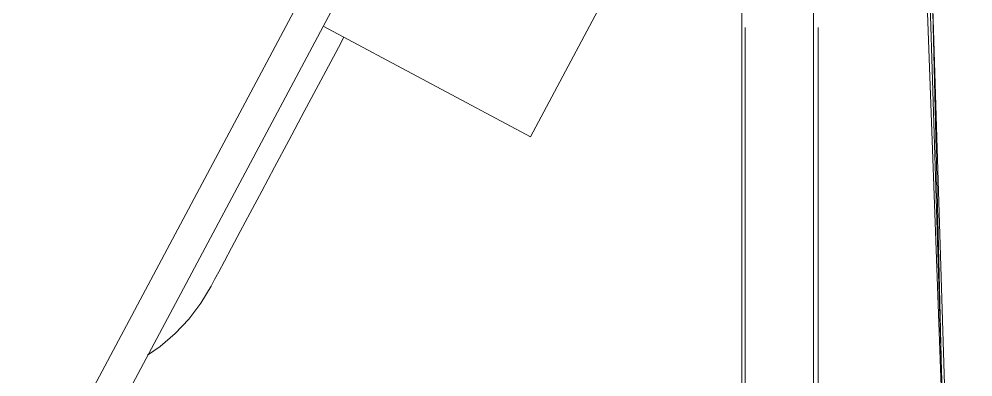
# Model space of a CAD drawing. Header units: millimetres. Extents: x 3 to 592, y 5 to 207.
# Drawn here: x 138.57 to 144.21, y 37.29 to 39.4 of the extents above; entities that cross this region are included whole.
import ezdxf

# ---------------------------------------------------------------- set-up
doc = ezdxf.new("R2010")
doc.units = ezdxf.units.MM

msp = doc.modelspace()

# ---------------------------------------------------------------- linework, layer by layer
at = {"color": 7, "lineweight": 0}
for points in [[(144.206207, 43.606085), (141.591418, 38.704591)], [(144.206207, 43.606085), (141.591418, 38.704591)], [(142.839722, 39.722778), (142.839722, 39.193611), (142.839722, 38.664444), (142.839722, 38.1), (142.839722, 37.570833), (142.839722, 37.006389), (142.839722, 36.441944), (142.839722, 35.8775), (142.839722, 35.348333), (142.839722, 34.783889), (142.839722, 34.219444), (142.839722, 33.655)], [(143.263056, 39.722778), (143.263056, 39.193611), (143.263056, 38.664444), (143.263056, 38.1), (143.263056, 37.570833), (143.263056, 37.006389), (143.263056, 36.441944), (143.263056, 35.8775), (143.263056, 35.348333), (143.263056, 34.783889), (143.263056, 34.219444), (143.263056, 33.655)], [(140.320748, 39.686759), (138.036864, 35.405801)], [(140.320748, 39.686759), (138.036864, 35.405801)], [(140.539082, 39.682914), (138.208632, 35.314114)], [(140.539082, 39.682914), (138.208632, 35.314114)], [(143.933333, 39.546389), (144.039167, 36.688889)], [(143.951784, 39.549387), (144.040684, 36.691182)], [(143.951784, 39.549387), (144.040684, 36.691182)], [(143.951784, 39.549387), (144.040684, 36.691182)], [(143.951784, 39.549387), (144.040684, 36.691182)], [(143.969705, 39.462428), (144.058605, 36.604222)], [(143.969705, 39.462428), (144.058605, 36.604222)], [(143.969705, 39.462428), (144.058605, 36.604222)], [(143.969705, 39.462428), (144.058605, 36.604222)], [(143.968611, 39.440556), (144.039167, 36.583056)], [(141.591242, 38.704414), (140.365692, 39.358111)], [(141.591242, 38.704414), (140.365692, 39.358111)], [(142.860219, 39.350421), (142.860219, 39.215307), (142.860219, 38.671676), (142.860219, 38.124165), (142.860219, 37.573479), (142.860219, 37.019971), (142.860219, 36.465051), (142.860219, 35.908721), (142.860219, 35.352037), (142.860219, 34.795354), (142.860219, 34.239729), (142.860219, 33.685868)], [(142.860219, 39.350421), (142.860219, 39.215307), (142.860219, 38.671676), (142.860219, 38.124165), (142.860219, 37.573479), (142.860219, 37.019971), (142.860219, 36.465051), (142.860219, 35.908721), (142.860219, 35.352037), (142.860219, 34.795354), (142.860219, 34.239729), (142.860219, 33.685868)], [(142.860219, 39.350421), (142.860219, 39.215307), (142.860219, 38.671676), (142.860219, 38.124165), (142.860219, 37.573479), (142.860219, 37.019971), (142.860219, 36.465051), (142.860219, 35.908721), (142.860219, 35.352037), (142.860219, 34.795354), (142.860219, 34.239729), (142.860219, 33.685868)], [(142.860219, 39.350421), (142.860219, 39.215307), (142.860219, 38.671676), (142.860219, 38.124165), (142.860219, 37.573479), (142.860219, 37.019971), (142.860219, 36.465051), (142.860219, 35.908721), (142.860219, 35.352037), (142.860219, 34.795354), (142.860219, 34.239729), (142.860219, 33.685868)], [(143.290784, 39.350421), (143.290784, 39.215307), (143.290784, 38.671676), (143.290784, 38.124165), (143.290784, 37.573479), (143.290784, 37.019971), (143.290784, 36.465051), (143.290784, 35.908721), (143.290784, 35.352037), (143.290784, 34.795354), (143.290784, 34.239729), (143.290784, 33.685868)], [(143.290784, 39.350421), (143.290784, 39.215307), (143.290784, 38.671676), (143.290784, 38.124165), (143.290784, 37.573479), (143.290784, 37.019971), (143.290784, 36.465051), (143.290784, 35.908721), (143.290784, 35.352037), (143.290784, 34.795354), (143.290784, 34.239729), (143.290784, 33.685868)], [(143.290784, 39.350421), (143.290784, 39.215307), (143.290784, 38.671676), (143.290784, 38.124165), (143.290784, 37.573479), (143.290784, 37.019971), (143.290784, 36.465051), (143.290784, 35.908721), (143.290784, 35.352037), (143.290784, 34.795354), (143.290784, 34.239729), (143.290784, 33.685868)], [(143.290784, 39.350421), (143.290784, 39.215307), (143.290784, 38.671676), (143.290784, 38.124165), (143.290784, 37.573479), (143.290784, 37.019971), (143.290784, 36.465051), (143.290784, 35.908721), (143.290784, 35.352037), (143.290784, 34.795354), (143.290784, 34.239729), (143.290784, 33.685868)], [(140.488352, 39.292777), (140.455897, 39.231746), (140.351475, 39.036307), (140.253755, 38.852863)], [(140.488352, 39.292777), (140.455897, 39.231746), (140.351475, 39.036307), (140.253755, 38.852863)], [(140.253649, 38.852792), (140.162633, 38.682401), (140.079024, 38.525415), (140.003177, 38.382892), (139.935091, 38.25554), (139.875472, 38.143709), (139.824319, 38.047754), (139.781986, 37.968379), (139.748472, 37.905937), (139.724483, 37.860781), (139.709666, 37.832912), (139.704022, 37.822329)], [(140.253649, 38.852792), (140.162633, 38.682401), (140.079024, 38.525415), (140.003177, 38.382892), (139.935091, 38.25554), (139.875472, 38.143709), (139.824319, 38.047754), (139.781986, 37.968379), (139.748472, 37.905937), (139.724483, 37.860781), (139.709666, 37.832912), (139.704022, 37.822329)], [(139.328172, 37.413071), (139.401903, 37.465282), (139.491156, 37.541835), (139.571942, 37.62756), (139.643203, 37.721399), (139.703881, 37.822293)], [(139.328172, 37.413071), (139.401903, 37.465282), (139.491156, 37.541835), (139.571942, 37.62756), (139.643203, 37.721399), (139.703881, 37.822293)]]:
    msp.add_lwpolyline(points, dxfattribs=at)

doc.saveas('drawing.dxf')
